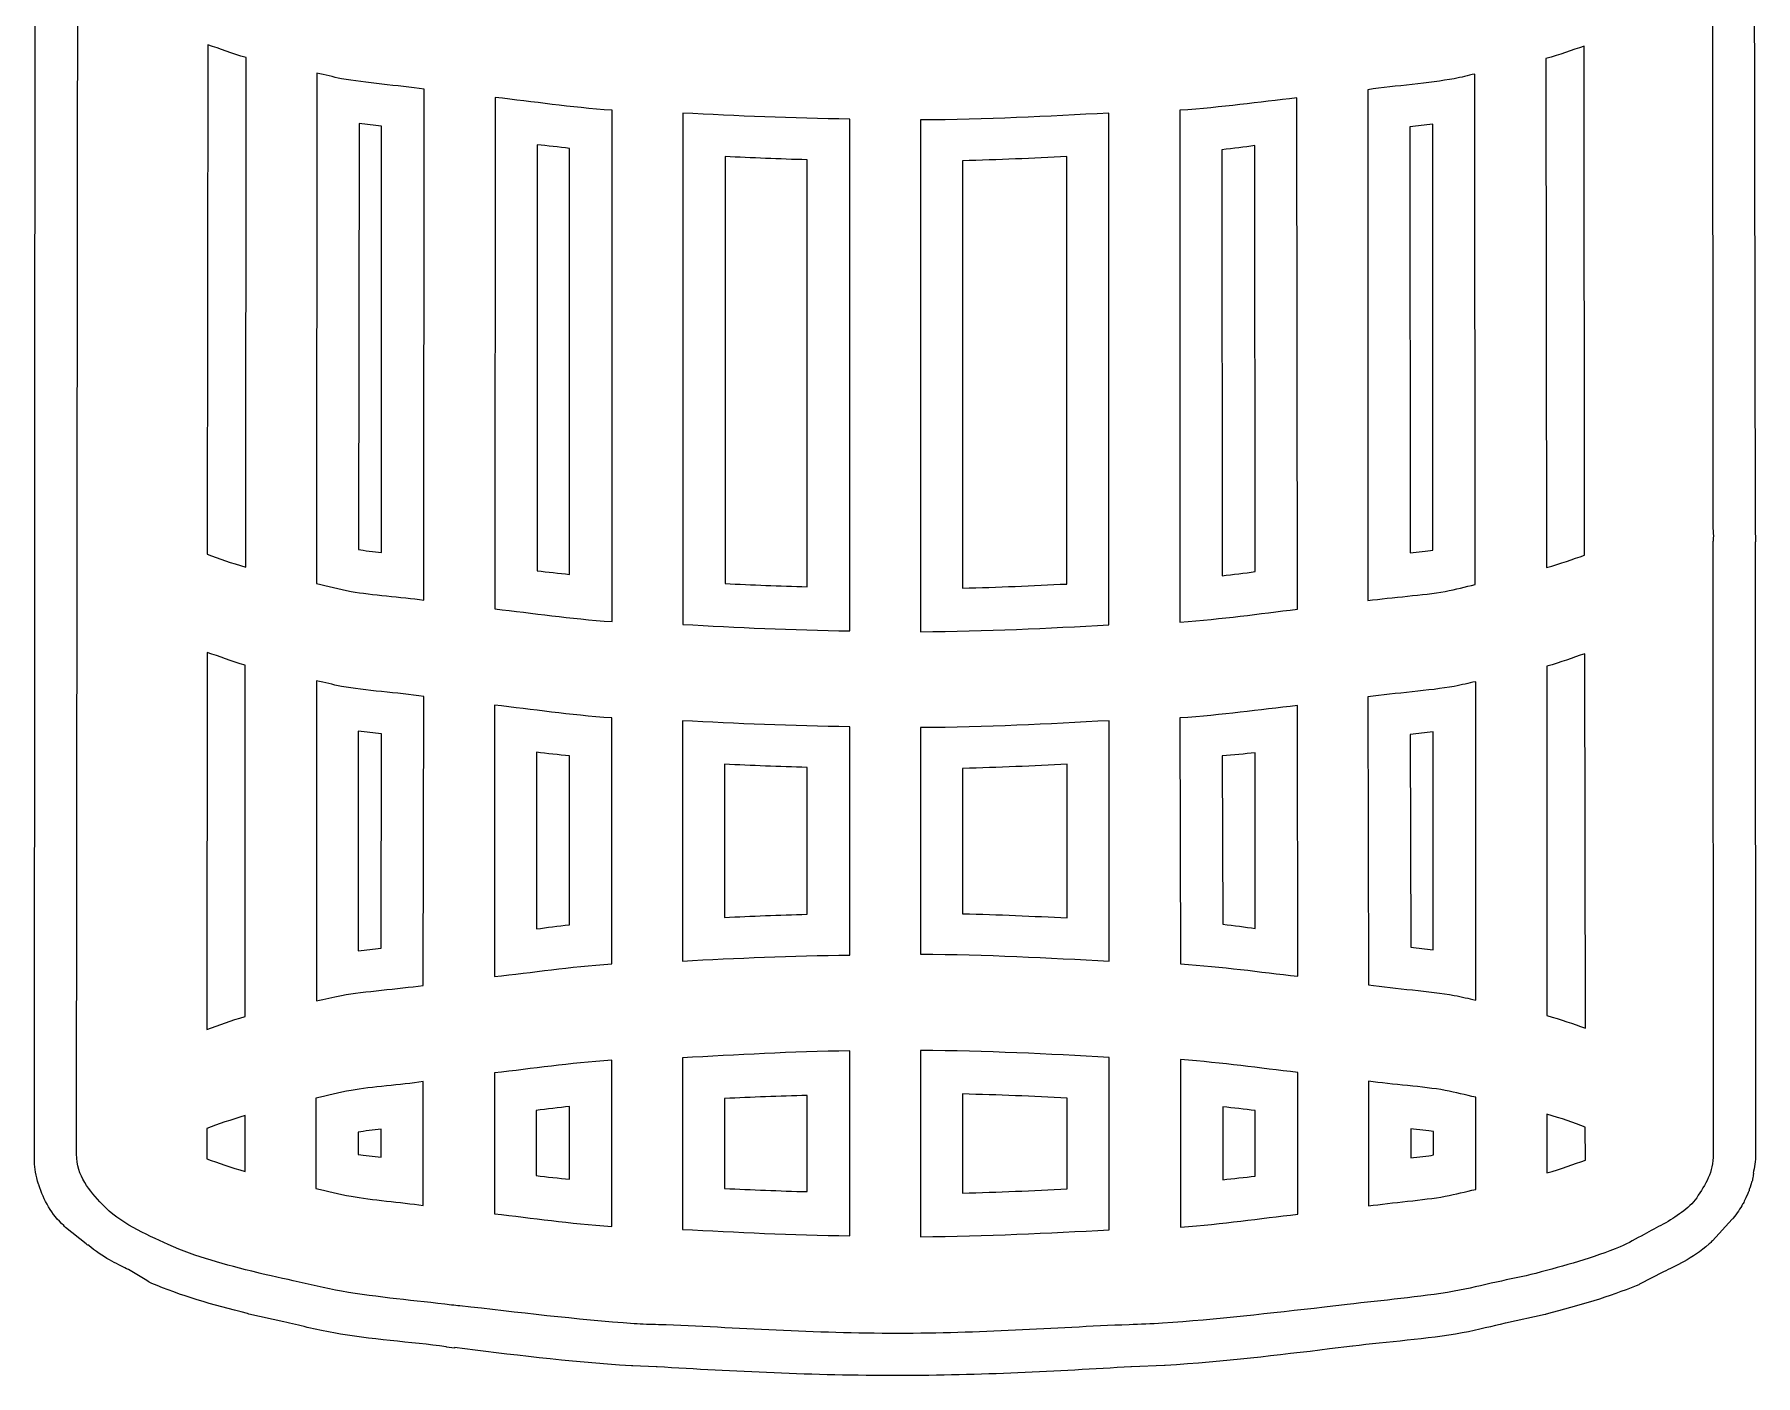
# Model space of a CAD drawing. Header units: millimetres. Extents: x -105 to 761, y -148 to 199.
# Drawn here: x 339.13 to 380.5, y -145.61 to -113.37 of the extents above; entities that cross this region are included whole.
import ezdxf

# ---------------------------------------------------------------- set-up
doc = ezdxf.new("R2010")
doc.units = ezdxf.units.MM
doc.header["$MEASUREMENT"] = 0
doc.layers.add('Capa 1', color=7, linetype='Continuous')

msp = doc.modelspace()

# ---------------------------------------------------------------- linework, layer by layer
at = {"layer": 'Capa 1', "color": 254}
for points, knots in [([(359.8878, -89.3003), (359.4152, -89.3003), (358.9422, -89.3988), (358.5118, -89.5978), (358.5118, -89.5978), (357.6582, -89.9915), (356.9773, -90.7376), (356.6139, -91.6926), (356.6139, -91.6926), (356.4414, -92.1536), (356.3599, -92.6648), (356.3493, -93.1919), (356.3493, -93.1919), (355.09, -93.6371), (353.8234, -94.0784), (352.5675, -94.5589), (352.5675, -94.5589), (350.3239, -95.4182), (348.1472, -96.3997), (346.1858, -97.6676), (346.1858, -97.6676), (345.7063, -97.9783), (345.2121, -98.3107), (344.7394, -98.6818), (344.7394, -98.6818), (343.8152, -99.4096), (342.9685, -100.234), (342.217, -101.1844), (342.217, -101.1844), (341.8431, -101.6578), (341.4903, -102.1602), (341.1693, -102.7059), (341.1693, -102.7059), (340.845, -103.2555), (340.566, -103.832), (340.3191, -104.4367), (340.3191, -104.4367), (339.8218, -105.659), (339.4724, -107.0197), (339.296, -108.4936), (339.296, -108.4936), (339.2079, -109.2242), (339.1514, -109.9848), (339.1514, -110.7867), (339.1514, -110.7867), (339.1514, -110.7867), (339.1305, -140.2877), (339.1305, -140.2877), (339.1305, -140.2877), (339.1305, -140.2877), (339.1305, -140.3978), (339.1305, -140.3978), (339.1305, -140.3978), (339.1305, -140.4239), (339.1302, -140.4493), (339.1302, -140.475), (339.1302, -140.475), (339.1412, -140.6253), (339.1655, -140.8042), (339.229, -141.0151), (339.229, -141.0151), (339.2293, -141.0201), (339.2396, -141.0211), (339.2396, -141.0264), (339.2396, -141.0264), (339.3527, -141.4028), (339.5395, -141.7408), (339.8358, -142.0075), (339.8358, -142.0075), (339.85, -142.0227), (339.864, -142.0371), (339.8781, -142.0516), (339.8781, -142.0516), (339.8781, -142.0516), (340.3759, -142.4485), (340.3759, -142.4485), (340.3759, -142.4485), (340.3759, -142.4485), (340.4076, -142.4816), (340.4076, -142.4816), (340.4076, -142.4816), (340.4076, -142.4816), (340.4179, -142.4704), (340.4179, -142.4704), (340.4179, -142.4704), (340.7851, -142.7811), (341.1199, -142.9276), (341.3457, -143.0436), (341.3457, -143.0436), (341.3566, -143.0489), (341.381, -143.0605), (341.388, -143.0658), (341.388, -143.0658), (341.388, -143.0658), (341.8292, -143.3304), (341.8292, -143.3304), (341.8292, -143.3304), (341.8717, -143.3551), (341.9101, -143.3773), (341.9525, -143.3964), (341.9525, -143.3964), (342.6333, -143.6892), (343.4094, -143.9093), (344.2561, -144.1242), (344.2561, -144.1242), (344.2668, -144.128), (344.2773, -144.1316), (344.2878, -144.1351), (344.2878, -144.1351), (344.2878, -144.1351), (345.1277, -144.3224), (345.1277, -144.3224), (345.1277, -144.3224), (345.4944, -144.4029), (345.8612, -144.5016), (346.3269, -144.587), (346.3269, -144.587), (347.1771, -144.7415), (348.1966, -144.81), (349.0291, -144.9179), (349.0291, -144.9179), (349.0329, -144.9218), (349.0362, -144.925), (349.0398, -144.9289), (349.0398, -144.9289), (349.0398, -144.9289), (349.227, -144.9511), (349.227, -144.9511), (349.227, -144.9511), (349.227, -144.9511), (349.227, -144.9398), (349.227, -144.9398), (349.227, -144.9398), (350.5605, -145.1077), (351.9113, -145.2774), (353.4848, -145.3808), (353.4848, -145.3808), (353.4954, -145.3808), (353.5059, -145.3808), (353.5165, -145.3808), (353.5165, -145.3808), (353.5165, -145.3808), (354.0776, -145.403), (354.0776, -145.403), (354.0776, -145.403), (354.0776, -145.403), (354.1022, -145.403), (354.1022, -145.403), (354.1022, -145.403), (355.9401, -145.5116), (357.8204, -145.6125), (359.8877, -145.6125), (359.8877, -145.6125), (361.8952, -145.6125), (363.7047, -145.5046), (365.4898, -145.403), (365.4898, -145.403), (365.4898, -145.403), (365.5004, -145.403), (365.5004, -145.403), (365.5004, -145.403), (365.5004, -145.403), (366.2942, -145.3698), (366.2942, -145.3698), (366.2942, -145.3698), (366.3013, -145.3698), (366.3082, -145.3698), (366.3153, -145.3698), (366.3153, -145.3698), (367.7726, -145.2739), (369.0105, -145.125), (370.2629, -144.973), (370.2629, -144.973), (370.2629, -144.973), (370.8134, -144.907), (370.8134, -144.907), (370.8134, -144.907), (370.817, -144.907), (370.8203, -144.907), (370.8238, -144.907), (370.8238, -144.907), (371.6246, -144.8022), (372.623, -144.7377), (373.4485, -144.587), (373.4485, -144.587), (373.865, -144.5112), (374.1716, -144.4226), (374.4856, -144.3556), (374.4856, -144.3556), (374.4893, -144.3556), (374.4927, -144.3556), (374.4962, -144.3556), (374.4962, -144.3556), (374.4962, -144.3556), (375.4453, -144.146), (375.4453, -144.146), (375.4453, -144.146), (375.4525, -144.1425), (375.4593, -144.139), (375.4664, -144.1351), (375.4664, -144.1351), (376.2673, -143.933), (377.0009, -143.7118), (377.6359, -143.4518), (377.6359, -143.4518), (377.6643, -143.4415), (377.6888, -143.4306), (377.7135, -143.4186), (377.7135, -143.4186), (377.7135, -143.4186), (378.2886, -143.1209), (378.2886, -143.1209), (378.2886, -143.1209), (378.5743, -142.9741), (378.9765, -142.8154), (379.3892, -142.4485), (379.3892, -142.4485), (379.4177, -142.4238), (379.4422, -142.3984), (379.4668, -142.3712), (379.4668, -142.3712), (379.4668, -142.3712), (379.9431, -141.853), (379.9431, -141.853), (379.9431, -141.853), (379.9503, -141.8459), (379.9572, -141.8385), (379.9643, -141.8311), (379.9643, -141.8311), (380.0634, -141.7168), (380.1336, -141.6004), (380.1936, -141.4893), (380.1936, -141.4893), (380.1971, -141.4854), (380.2041, -141.4822), (380.2076, -141.4783), (380.2076, -141.4783), (380.2221, -141.4501), (380.2394, -141.4), (380.2606, -141.357), (380.2606, -141.357), (380.2785, -141.3242), (380.2712, -141.3372), (380.2818, -141.3129), (380.2818, -141.3129), (380.3174, -141.2349), (380.3523, -141.1654), (380.3488, -141.1697), (380.3488, -141.1697), (380.3523, -141.1513), (380.3558, -141.133), (380.3594, -141.1146), (380.3594, -141.1146), (380.3559, -141.1259), (380.3841, -141.0758), (380.4158, -140.9492), (380.4158, -140.9492), (380.4194, -140.9418), (380.4228, -140.9344), (380.4264, -140.927), (380.4264, -140.927), (380.4372, -140.8783), (380.4405, -140.8306), (380.4476, -140.7837), (380.4476, -140.7837), (380.4511, -140.7728), (380.4582, -140.7618), (380.4582, -140.7506), (380.4582, -140.7506), (380.4582, -140.7506), (380.4476, -140.7506), (380.4476, -140.7506), (380.4476, -140.7506), (380.4761, -140.6126), (380.504, -140.4609), (380.504, -140.2877), (380.504, -140.2877), (380.504, -140.2877), (380.5043, -140.0231), (380.5043, -140.0231), (380.5043, -140.0231), (380.5043, -140.0231), (380.4936, -125.6915), (380.4936, -125.6915), (380.4936, -125.6915), (380.4936, -125.6915), (380.4936, -125.6033), (380.4936, -125.6033), (380.4936, -125.6033), (380.4972, -125.5712), (380.504, -125.5741), (380.504, -125.482), (380.504, -125.482), (380.5043, -125.3948), (380.497, -125.4072), (380.4934, -125.3719), (380.4934, -125.3719), (380.4936, -125.3867), (380.4899, -125.3045), (380.4934, -125.2724), (380.4934, -125.2724), (380.4936, -125.2692), (380.4934, -125.2657), (380.4934, -125.2615), (380.4934, -125.2615), (380.4934, -125.2615), (380.4936, -125.1624), (380.4936, -125.1624), (380.4936, -125.1624), (380.4936, -125.1624), (380.4726, -111.2495), (380.4726, -111.2495), (380.4726, -111.2495), (380.469, -111.2816), (380.504, -111.1525), (380.504, -110.8858), (380.504, -110.8858), (380.5043, -110.7986), (380.497, -110.7997), (380.4934, -110.7644), (380.4934, -110.7644), (380.4936, -110.7792), (380.4899, -110.6974), (380.4934, -110.6653), (380.4934, -110.6653), (380.4936, -110.6297), (380.504, -110.6445), (380.4934, -110.5552), (380.4934, -110.5552), (380.49, -110.5404), (380.4863, -110.526), (380.4828, -110.5111), (380.4828, -110.5111), (380.4726, -110.4409), (380.4582, -110.4138), (380.4476, -110.3676), (380.4476, -110.3676), (380.3841, -107.3728), (379.6785, -104.7863), (378.4543, -102.7059), (378.4543, -102.7059), (378.1369, -102.1693), (377.7982, -101.6659), (377.4172, -101.1844), (377.4172, -101.1844), (376.6626, -100.2301), (375.805, -99.4068), (374.8807, -98.6818), (374.8807, -98.6818), (374.4154, -98.3156), (373.9353, -97.9822), (373.4485, -97.6676), (373.4485, -97.6676), (372.468, -97.0343), (371.427, -96.4674), (370.3511, -95.9591), (370.3511, -95.9591), (369.2823, -95.4532), (368.178, -94.9889), (367.0526, -94.5589), (367.0526, -94.5589), (365.8533, -94.0985), (364.6361, -93.6748), (363.426, -93.2469), (363.426, -93.2469), (363.4157, -91.0064), (361.7892, -89.3004), (359.8877, -89.3004), (359.8877, -89.3004), (359.8877, -89.3004), (359.8878, -89.3003), (359.8878, -89.3003)], [0, 0, 0, 0, 0.0106383, 0.0106383, 0.0106383, 0.0106383, 0.0212766, 0.0212766, 0.0212766, 0.0212766, 0.0319149, 0.0319149, 0.0319149, 0.0319149, 0.0425532, 0.0425532, 0.0425532, 0.0425532, 0.0531915, 0.0531915, 0.0531915, 0.0531915, 0.0638298, 0.0638298, 0.0638298, 0.0638298, 0.0744681, 0.0744681, 0.0744681, 0.0744681, 0.0851064, 0.0851064, 0.0851064, 0.0851064, 0.0957447, 0.0957447, 0.0957447, 0.0957447, 0.106383, 0.106383, 0.106383, 0.106383, 0.1170213, 0.1170213, 0.1170213, 0.1170213, 0.1276596, 0.1276596, 0.1276596, 0.1276596, 0.1382979, 0.1382979, 0.1382979, 0.1382979, 0.1489362, 0.1489362, 0.1489362, 0.1489362, 0.1595745, 0.1595745, 0.1595745, 0.1595745, 0.1702128, 0.1702128, 0.1702128, 0.1702128, 0.1808511, 0.1808511, 0.1808511, 0.1808511, 0.1914894, 0.1914894, 0.1914894, 0.1914894, 0.2021277, 0.2021277, 0.2021277, 0.2021277, 0.212766, 0.212766, 0.212766, 0.212766, 0.2234043, 0.2234043, 0.2234043, 0.2234043, 0.2340426, 0.2340426, 0.2340426, 0.2340426, 0.2446809, 0.2446809, 0.2446809, 0.2446809, 0.2553191, 0.2553191, 0.2553191, 0.2553191, 0.2659574, 0.2659574, 0.2659574, 0.2659574, 0.2765957, 0.2765957, 0.2765957, 0.2765957, 0.287234, 0.287234, 0.287234, 0.287234, 0.2978723, 0.2978723, 0.2978723, 0.2978723, 0.3085106, 0.3085106, 0.3085106, 0.3085106, 0.3191489, 0.3191489, 0.3191489, 0.3191489, 0.3297872, 0.3297872, 0.3297872, 0.3297872, 0.3404255, 0.3404255, 0.3404255, 0.3404255, 0.3510638, 0.3510638, 0.3510638, 0.3510638, 0.3617021, 0.3617021, 0.3617021, 0.3617021, 0.3723404, 0.3723404, 0.3723404, 0.3723404, 0.3829787, 0.3829787, 0.3829787, 0.3829787, 0.393617, 0.393617, 0.393617, 0.393617, 0.4042553, 0.4042553, 0.4042553, 0.4042553, 0.4148936, 0.4148936, 0.4148936, 0.4148936, 0.4255319, 0.4255319, 0.4255319, 0.4255319, 0.4361702, 0.4361702, 0.4361702, 0.4361702, 0.4468085, 0.4468085, 0.4468085, 0.4468085, 0.4574468, 0.4574468, 0.4574468, 0.4574468, 0.4680851, 0.4680851, 0.4680851, 0.4680851, 0.4787234, 0.4787234, 0.4787234, 0.4787234, 0.4893617, 0.4893617, 0.4893617, 0.4893617, 0.5, 0.5, 0.5, 0.5, 0.5106383, 0.5106383, 0.5106383, 0.5106383, 0.5212766, 0.5212766, 0.5212766, 0.5212766, 0.5319149, 0.5319149, 0.5319149, 0.5319149, 0.5425532, 0.5425532, 0.5425532, 0.5425532, 0.5531915, 0.5531915, 0.5531915, 0.5531915, 0.5638298, 0.5638298, 0.5638298, 0.5638298, 0.5744681, 0.5744681, 0.5744681, 0.5744681, 0.5851064, 0.5851064, 0.5851064, 0.5851064, 0.5957447, 0.5957447, 0.5957447, 0.5957447, 0.606383, 0.606383, 0.606383, 0.606383, 0.6170213, 0.6170213, 0.6170213, 0.6170213, 0.6276596, 0.6276596, 0.6276596, 0.6276596, 0.6382979, 0.6382979, 0.6382979, 0.6382979, 0.6489362, 0.6489362, 0.6489362, 0.6489362, 0.6595745, 0.6595745, 0.6595745, 0.6595745, 0.6702128, 0.6702128, 0.6702128, 0.6702128, 0.6808511, 0.6808511, 0.6808511, 0.6808511, 0.6914894, 0.6914894, 0.6914894, 0.6914894, 0.7021277, 0.7021277, 0.7021277, 0.7021277, 0.712766, 0.712766, 0.712766, 0.712766, 0.7234043, 0.7234043, 0.7234043, 0.7234043, 0.7340426, 0.7340426, 0.7340426, 0.7340426, 0.7446809, 0.7446809, 0.7446809, 0.7446809, 0.7553191, 0.7553191, 0.7553191, 0.7553191, 0.7659574, 0.7659574, 0.7659574, 0.7659574, 0.7765957, 0.7765957, 0.7765957, 0.7765957, 0.787234, 0.787234, 0.787234, 0.787234, 0.7978723, 0.7978723, 0.7978723, 0.7978723, 0.8085106, 0.8085106, 0.8085106, 0.8085106, 0.8191489, 0.8191489, 0.8191489, 0.8191489, 0.8297872, 0.8297872, 0.8297872, 0.8297872, 0.8404255, 0.8404255, 0.8404255, 0.8404255, 0.8510638, 0.8510638, 0.8510638, 0.8510638, 0.8617021, 0.8617021, 0.8617021, 0.8617021, 0.8723404, 0.8723404, 0.8723404, 0.8723404, 0.8829787, 0.8829787, 0.8829787, 0.8829787, 0.893617, 0.893617, 0.893617, 0.893617, 0.9042553, 0.9042553, 0.9042553, 0.9042553, 0.9148936, 0.9148936, 0.9148936, 0.9148936, 0.9255319, 0.9255319, 0.9255319, 0.9255319, 0.9361702, 0.9361702, 0.9361702, 0.9361702, 0.9468085, 0.9468085, 0.9468085, 0.9468085, 0.9574468, 0.9574468, 0.9574468, 0.9574468, 0.9680851, 0.9680851, 0.9680851, 0.9680851, 0.9787234, 0.9787234, 0.9787234, 0.9787234, 1, 1, 1, 1]), ([(346.9338, -115.516), (347.1208, -115.54), (347.29, -115.5615), (347.4734, -115.5823), (347.4734, -115.5823), (347.4734, -115.5823), (347.4736, -125.8238), (347.4736, -125.8238), (347.4736, -125.8238), (347.2974, -125.8044), (347.0466, -125.7797), (346.9231, -125.7575), (346.9231, -125.7575), (346.9231, -125.7575), (346.9338, -115.516), (346.9338, -115.516)], [0, 0, 0, 0, 0.2, 0.2, 0.2, 0.2, 0.4, 0.4, 0.4, 0.4, 0.6, 0.6, 0.6, 0.6, 1, 1, 1, 1]), ([(372.743, -115.5269), (372.743, -115.5269), (372.743, -125.7688), (372.743, -125.7688), (372.743, -125.7688), (372.6089, -125.7899), (372.3795, -125.8154), (372.2032, -125.8348), (372.2032, -125.8348), (372.2032, -125.8348), (372.1926, -115.5933), (372.1926, -115.5933), (372.1926, -115.5933), (372.3799, -115.5721), (372.5524, -115.5513), (372.7429, -115.5269), (372.7429, -115.5269), (372.7429, -115.5269), (372.743, -115.5269), (372.743, -115.5269)], [0, 0, 0, 0, 0.1666667, 0.1666667, 0.1666667, 0.1666667, 0.3333333, 0.3333333, 0.3333333, 0.3333333, 0.5, 0.5, 0.5, 0.5, 0.6666667, 0.6666667, 0.6666667, 0.6666667, 1, 1, 1, 1]), ([(351.2129, -116.0233), (351.4634, -116.054), (351.7315, -116.0826), (351.996, -116.1115), (351.996, -116.1115), (351.996, -116.1115), (351.9964, -126.353), (351.9964, -126.353), (351.9964, -126.353), (351.7424, -126.3241), (351.4633, -126.2962), (351.2129, -126.2648), (351.2129, -126.2648), (351.2129, -126.2648), (351.2129, -116.0233), (351.2129, -116.0233)], [0, 0, 0, 0, 0.2, 0.2, 0.2, 0.2, 0.4, 0.4, 0.4, 0.4, 0.6, 0.6, 0.6, 0.6, 1, 1, 1, 1]), ([(368.4639, -116.0452), (368.4639, -116.0452), (368.4778, -126.2867), (368.4778, -126.2867), (368.4778, -126.2867), (368.2206, -126.3223), (367.9416, -126.3555), (367.6841, -126.3861), (367.6841, -126.3861), (367.6841, -126.3861), (367.6702, -116.1443), (367.6702, -116.1443), (367.6702, -116.1443), (367.9631, -116.1143), (368.2097, -116.0808), (368.4637, -116.0452), (368.4637, -116.0452), (368.4637, -116.0452), (368.4639, -116.0452), (368.4639, -116.0452)], [0, 0, 0, 0, 0.1666667, 0.1666667, 0.1666667, 0.1666667, 0.3333333, 0.3333333, 0.3333333, 0.3333333, 0.5, 0.5, 0.5, 0.5, 0.6666667, 0.6666667, 0.6666667, 0.6666667, 1, 1, 1, 1]), ([(355.7322, -116.3098), (356.3743, -116.3397), (357.0337, -116.3694), (357.704, -116.387), (357.704, -116.387), (357.704, -116.387), (357.7042, -126.6507), (357.7042, -126.6507), (357.7042, -126.6507), (357.0411, -126.631), (356.3811, -126.6063), (355.7319, -126.5735), (355.7319, -126.5735), (355.7319, -126.5735), (355.7322, -116.3098), (355.7322, -116.3098)], [0, 0, 0, 0, 0.2, 0.2, 0.2, 0.2, 0.4, 0.4, 0.4, 0.4, 0.6, 0.6, 0.6, 0.6, 1, 1, 1, 1]), ([(363.9447, -116.3098), (363.9447, -116.3098), (363.9447, -126.5844), (363.9447, -126.5844), (363.9447, -126.5844), (363.1263, -126.6257), (362.2901, -126.6634), (361.4434, -126.6835), (361.4434, -126.6835), (361.4434, -126.6835), (361.4436, -116.4089), (361.4436, -116.4089), (361.4436, -116.4089), (362.3008, -116.3888), (363.1368, -116.3503), (363.9447, -116.3098)], [0, 0, 0, 0, 0.2, 0.2, 0.2, 0.2, 0.4, 0.4, 0.4, 0.4, 0.6, 0.6, 0.6, 0.6, 1, 1, 1, 1]), ([(346.9128, -130.1231), (347.1069, -130.1489), (347.2829, -130.1676), (347.4734, -130.1894), (347.4734, -130.1894), (347.4734, -130.1894), (347.4629, -135.3379), (347.4629, -135.3379), (347.4629, -135.3379), (347.2759, -135.3576), (347.1065, -135.3795), (346.9125, -135.4039), (346.9125, -135.4039), (346.9125, -135.4039), (346.9128, -130.1231), (346.9128, -130.1231)], [0, 0, 0, 0, 0.2, 0.2, 0.2, 0.2, 0.4, 0.4, 0.4, 0.4, 0.6, 0.6, 0.6, 0.6, 1, 1, 1, 1]), ([(372.7537, -130.1344), (372.7537, -130.1344), (372.7537, -135.382), (372.7537, -135.382), (372.7537, -135.382), (372.5668, -135.359), (372.3971, -135.3347), (372.2137, -135.3157), (372.2137, -135.3157), (372.2137, -135.3157), (372.2033, -130.2004), (372.2033, -130.2004), (372.2033, -130.2004), (372.3902, -130.181), (372.563, -130.157), (372.7535, -130.1344), (372.7535, -130.1344), (372.7535, -130.1344), (372.7537, -130.1344), (372.7537, -130.1344)], [0, 0, 0, 0, 0.1666667, 0.1666667, 0.1666667, 0.1666667, 0.3333333, 0.3333333, 0.3333333, 0.3333333, 0.5, 0.5, 0.5, 0.5, 0.6666667, 0.6666667, 0.6666667, 0.6666667, 1, 1, 1, 1]), ([(351.2026, -130.6304), (351.4566, -130.6618), (351.7244, -130.6897), (351.996, -130.7186), (351.996, -130.7186), (351.996, -130.7186), (351.9964, -134.7756), (351.9964, -134.7756), (351.9964, -134.7756), (351.7106, -134.8059), (351.4563, -134.8394), (351.2023, -134.8747), (351.2023, -134.8747), (351.2023, -134.8747), (351.2026, -130.6304), (351.2026, -130.6304)], [0, 0, 0, 0, 0.2, 0.2, 0.2, 0.2, 0.4, 0.4, 0.4, 0.4, 0.6, 0.6, 0.6, 0.6, 1, 1, 1, 1]), ([(368.4778, -130.6414), (368.4778, -130.6414), (368.4778, -134.8638), (368.4778, -134.8638), (368.4778, -134.8638), (368.2274, -134.8288), (367.9769, -134.7939), (367.6947, -134.7646), (367.6947, -134.7646), (367.6947, -134.7646), (367.6841, -130.7186), (367.6841, -130.7186), (367.6841, -130.7186), (367.9488, -130.6907), (368.2203, -130.6714), (368.4778, -130.6414), (368.4778, -130.6414), (368.4778, -130.6414), (368.4778, -130.6414), (368.4778, -130.6414)], [0, 0, 0, 0, 0.1666667, 0.1666667, 0.1666667, 0.1666667, 0.3333333, 0.3333333, 0.3333333, 0.3333333, 0.5, 0.5, 0.5, 0.5, 0.6666667, 0.6666667, 0.6666667, 0.6666667, 1, 1, 1, 1]), ([(355.7214, -130.9169), (356.3672, -130.9469), (357.0302, -130.9765), (357.704, -130.9941), (357.704, -130.9941), (357.704, -130.9941), (357.7042, -134.5219), (357.7042, -134.5219), (357.7042, -134.5219), (357.0303, -134.5413), (356.367, -134.5667), (355.7214, -134.5992), (355.7214, -134.5992), (355.7214, -134.5992), (355.7214, -130.9169), (355.7214, -130.9169)], [0, 0, 0, 0, 0.2, 0.2, 0.2, 0.2, 0.4, 0.4, 0.4, 0.4, 0.6, 0.6, 0.6, 0.6, 1, 1, 1, 1]), ([(363.9554, -130.9169), (363.9554, -130.9169), (363.9554, -134.6101), (363.9554, -134.6101), (363.9554, -134.6101), (363.1438, -134.5692), (362.3042, -134.5311), (361.4434, -134.511), (361.4434, -134.511), (361.4434, -134.511), (361.4436, -131.0164), (361.4436, -131.0164), (361.4436, -131.0164), (362.3044, -130.9959), (363.1438, -130.9578), (363.9554, -130.9169)], [0, 0, 0, 0, 0.2, 0.2, 0.2, 0.2, 0.4, 0.4, 0.4, 0.4, 0.6, 0.6, 0.6, 0.6, 1, 1, 1, 1]), ([(357.7042, -138.8766), (357.7042, -138.8766), (357.7042, -141.1915), (357.7042, -141.1915), (357.7042, -141.1915), (357.0375, -141.1721), (356.3705, -141.1471), (355.7214, -141.1146), (355.7214, -141.1146), (355.7214, -141.1146), (355.7214, -138.9539), (355.7214, -138.9539), (355.7214, -138.9539), (356.3707, -138.921), (357.0372, -138.896), (357.7042, -138.8766)], [0, 0, 0, 0, 0.2, 0.2, 0.2, 0.2, 0.4, 0.4, 0.4, 0.4, 0.6, 0.6, 0.6, 0.6, 1, 1, 1, 1]), ([(361.4436, -138.8434), (362.2937, -138.8639), (363.1332, -138.901), (363.9552, -138.9426), (363.9552, -138.9426), (363.9552, -138.9426), (363.9554, -141.1256), (363.9554, -141.1256), (363.9554, -141.1256), (363.1335, -141.1672), (362.2936, -141.2042), (361.4434, -141.2247), (361.4434, -141.2247), (361.4434, -141.2247), (361.4436, -138.8434), (361.4436, -138.8434)], [0, 0, 0, 0, 0.2, 0.2, 0.2, 0.2, 0.4, 0.4, 0.4, 0.4, 0.6, 0.6, 0.6, 0.6, 1, 1, 1, 1]), ([(351.9964, -139.1412), (351.9964, -139.1412), (351.9964, -140.8941), (351.9964, -140.8941), (351.9964, -140.8941), (351.7352, -140.8649), (351.4492, -140.8377), (351.1917, -140.8059), (351.1917, -140.8059), (351.1917, -140.8059), (351.1919, -139.2403), (351.1919, -139.2403), (351.1919, -139.2403), (351.4495, -139.2047), (351.735, -139.1726), (351.9964, -139.1412)], [0, 0, 0, 0, 0.2, 0.2, 0.2, 0.2, 0.4, 0.4, 0.4, 0.4, 0.6, 0.6, 0.6, 0.6, 1, 1, 1, 1]), ([(367.6948, -139.1521), (367.9488, -139.181), (368.2238, -139.2086), (368.4778, -139.2403), (368.4778, -139.2403), (368.4778, -139.2403), (368.4778, -140.8169), (368.4778, -140.8169), (368.4778, -140.8169), (368.2238, -140.8483), (367.9486, -140.8762), (367.6947, -140.9051), (367.6947, -140.9051), (367.6947, -140.9051), (367.6948, -139.1521), (367.6948, -139.1521)], [0, 0, 0, 0, 0.2, 0.2, 0.2, 0.2, 0.4, 0.4, 0.4, 0.4, 0.6, 0.6, 0.6, 0.6, 1, 1, 1, 1]), ([(347.4629, -139.6922), (347.4629, -139.6922), (347.4629, -140.365), (347.4629, -140.365), (347.4629, -140.365), (347.2902, -140.3438), (347.0501, -140.3212), (346.9231, -140.2986), (346.9231, -140.2986), (346.9196, -140.2979), (346.916, -140.2994), (346.9125, -140.2986), (346.9125, -140.2986), (346.9125, -140.2986), (346.9128, -139.7585), (346.9128, -139.7585), (346.9128, -139.7585), (346.9164, -139.7582), (346.9231, -139.7589), (346.9231, -139.7585), (346.9231, -139.7585), (347.0466, -139.7367), (347.29, -139.7113), (347.4629, -139.6922)], [0, 0, 0, 0, 0.1428571, 0.1428571, 0.1428571, 0.1428571, 0.2857143, 0.2857143, 0.2857143, 0.2857143, 0.4285714, 0.4285714, 0.4285714, 0.4285714, 0.5714286, 0.5714286, 0.5714286, 0.5714286, 0.7142857, 0.7142857, 0.7142857, 0.7142857, 1, 1, 1, 1]), ([(372.214, -139.6813), (372.3938, -139.701), (372.63, -139.7254), (372.7641, -139.7476), (372.7641, -139.7476), (372.7641, -139.7476), (372.7641, -140.3096), (372.7641, -140.3096), (372.7641, -140.3096), (372.6267, -140.3329), (372.3971, -140.354), (372.2137, -140.3759), (372.2137, -140.3759), (372.2137, -140.3759), (372.214, -139.6813), (372.214, -139.6813)], [0, 0, 0, 0, 0.2, 0.2, 0.2, 0.2, 0.4, 0.4, 0.4, 0.4, 0.6, 0.6, 0.6, 0.6, 1, 1, 1, 1])]:
    msp.add_open_spline(points, degree=3, knots=knots, dxfattribs=at)
at = {"layer": 'Capa 1', "color": 136}
for points, knots in [([(342.3476, -142.4608), (343.0357, -142.7734), (343.6846, -142.9353), (344.5066, -143.1441), (344.5066, -143.1441), (344.5066, -143.1441), (345.0675, -143.2701), (345.3462, -143.3318), (345.3462, -143.3318), (345.7345, -143.4176), (346.1223, -143.5181), (346.5138, -143.5851), (346.5138, -143.5851), (347.3926, -143.7347), (348.2778, -143.8112), (349.1597, -143.916), (349.1597, -143.916), (349.227, -143.9234), (349.2938, -143.9312), (349.3573, -143.9379), (349.3573, -143.9379), (350.7546, -144.0878), (352.1477, -144.2702), (353.5483, -144.3679), (353.5483, -144.3679), (353.7426, -144.3817), (353.9363, -144.3828), (354.1339, -144.3898), (354.1339, -144.3898), (356.0497, -144.4607), (357.8451, -144.5993), (359.8877, -144.5993), (359.8877, -144.5993), (361.8599, -144.5993), (363.5918, -144.4632), (365.4439, -144.3898), (365.4439, -144.3898), (365.7124, -144.3792), (365.9802, -144.3753), (366.2483, -144.3566), (366.2483, -144.3566), (367.5503, -144.2656), (368.8447, -144.1129), (370.1394, -143.9707), (370.1394, -143.9707), (370.3229, -143.951), (370.5063, -143.9273), (370.6897, -143.9051), (370.6897, -143.9051), (371.5472, -143.8007), (372.4078, -143.7305), (373.258, -143.5851), (373.258, -143.5851), (373.6003, -143.5269), (373.9353, -143.4387), (374.274, -143.3646), (374.274, -143.3646), (374.5917, -143.2955), (374.909, -143.2391), (375.2229, -143.1555), (375.2229, -143.1555), (375.9073, -142.972), (376.5952, -142.7868), (377.2514, -142.5158), (377.2514, -142.5158), (377.4492, -142.4337), (377.6359, -142.3222), (377.8229, -142.2181), (377.8229, -142.2181), (378.1298, -142.0495), (378.4508, -141.9006), (378.726, -141.6889), (378.726, -141.6889), (378.8601, -141.5866), (378.9977, -141.4773), (379.0894, -141.3362), (379.0894, -141.3362), (379.2942, -141.0243), (379.4916, -140.7209), (379.488, -140.2891), (379.488, -140.2891), (379.488, -140.2891), (379.4883, -140.0245), (379.4883, -140.0245), (379.4883, -140.0245), (379.4883, -140.0245), (379.4776, -125.6048), (379.4776, -125.6048), (379.4776, -125.6048), (379.4812, -125.562), (379.488, -125.5278), (379.488, -125.4834), (379.488, -125.4834), (379.4919, -125.4058), (379.488, -125.3285), (379.4774, -125.252), (379.4774, -125.252), (379.4774, -125.252), (379.4669, -111.1296), (379.4669, -111.1296), (379.4669, -111.1296), (379.474, -111.0463), (379.488, -110.9779), (379.488, -110.8872), (379.488, -110.8872), (379.4883, -110.7563), (379.4739, -110.6255), (379.4457, -110.5013), (379.4457, -110.5013), (379.4002, -107.6021), (378.7225, -105.1549), (377.5795, -103.2143), (377.5795, -103.2143), (376.4014, -101.2073), (374.7679, -99.7285), (372.8946, -98.5178), (372.8946, -98.5178), (369.801, -96.5168), (366.026, -95.2415), (362.3006, -93.9207), (362.3006, -93.9207), (362.3433, -93.703), (362.4242, -93.5118), (362.4242, -93.2702), (362.4242, -93.2702), (362.4243, -91.4869), (361.1789, -90.3157), (359.8877, -90.3157), (359.8877, -90.3157), (358.5968, -90.3157), (357.3512, -91.4869), (357.3512, -93.2702), (357.3512, -93.2702), (357.3514, -93.4931), (357.4253, -93.6741), (357.4606, -93.8766), (357.4606, -93.8766), (353.6966, -95.2147), (349.8653, -96.4928), (346.7361, -98.5178), (346.7361, -98.5178), (344.8629, -99.7285), (343.2295, -101.2073), (342.0512, -103.2143), (342.0512, -103.2143), (340.8696, -105.2212), (340.1745, -107.756), (340.1745, -110.7881), (340.1745, -110.7881), (340.1745, -110.7881), (340.1429, -140.2891), (340.1429, -140.2891), (340.1429, -140.2891), (340.1429, -140.8222), (340.4567, -141.1651), (340.7636, -141.4967), (340.7636, -141.4967), (341.1871, -141.9486), (341.7867, -142.2047), (342.3476, -142.4608), (342.3476, -142.4608), (342.3476, -142.4608), (342.3476, -142.4608), (342.3476, -142.4608)], [0, 0, 0, 0, 0.0238095, 0.0238095, 0.0238095, 0.0238095, 0.047619, 0.047619, 0.047619, 0.047619, 0.0714286, 0.0714286, 0.0714286, 0.0714286, 0.0952381, 0.0952381, 0.0952381, 0.0952381, 0.1190476, 0.1190476, 0.1190476, 0.1190476, 0.1428571, 0.1428571, 0.1428571, 0.1428571, 0.1666667, 0.1666667, 0.1666667, 0.1666667, 0.1904762, 0.1904762, 0.1904762, 0.1904762, 0.2142857, 0.2142857, 0.2142857, 0.2142857, 0.2380952, 0.2380952, 0.2380952, 0.2380952, 0.2619048, 0.2619048, 0.2619048, 0.2619048, 0.2857143, 0.2857143, 0.2857143, 0.2857143, 0.3095238, 0.3095238, 0.3095238, 0.3095238, 0.3333333, 0.3333333, 0.3333333, 0.3333333, 0.3571429, 0.3571429, 0.3571429, 0.3571429, 0.3809524, 0.3809524, 0.3809524, 0.3809524, 0.4047619, 0.4047619, 0.4047619, 0.4047619, 0.4285714, 0.4285714, 0.4285714, 0.4285714, 0.452381, 0.452381, 0.452381, 0.452381, 0.4761905, 0.4761905, 0.4761905, 0.4761905, 0.5, 0.5, 0.5, 0.5, 0.5238095, 0.5238095, 0.5238095, 0.5238095, 0.547619, 0.547619, 0.547619, 0.547619, 0.5714286, 0.5714286, 0.5714286, 0.5714286, 0.5952381, 0.5952381, 0.5952381, 0.5952381, 0.6190476, 0.6190476, 0.6190476, 0.6190476, 0.6428571, 0.6428571, 0.6428571, 0.6428571, 0.6666667, 0.6666667, 0.6666667, 0.6666667, 0.6904762, 0.6904762, 0.6904762, 0.6904762, 0.7142857, 0.7142857, 0.7142857, 0.7142857, 0.7380952, 0.7380952, 0.7380952, 0.7380952, 0.7619048, 0.7619048, 0.7619048, 0.7619048, 0.7857143, 0.7857143, 0.7857143, 0.7857143, 0.8095238, 0.8095238, 0.8095238, 0.8095238, 0.8333333, 0.8333333, 0.8333333, 0.8333333, 0.8571429, 0.8571429, 0.8571429, 0.8571429, 0.8809524, 0.8809524, 0.8809524, 0.8809524, 0.9047619, 0.9047619, 0.9047619, 0.9047619, 0.9285714, 0.9285714, 0.9285714, 0.9285714, 0.952381, 0.952381, 0.952381, 0.952381, 1, 1, 1, 1]), ([(343.2969, -113.6212), (343.6001, -113.7228), (343.8716, -113.8368), (344.2208, -113.9299), (344.2208, -113.9299), (344.2208, -113.9299), (344.2105, -126.178), (344.2105, -126.178), (344.2105, -126.178), (343.8612, -126.0771), (343.5611, -125.9737), (343.286, -125.8693), (343.286, -125.8693), (343.286, -125.8693), (343.2969, -113.6212), (343.2969, -113.6212)], [0, 0, 0, 0, 0.2, 0.2, 0.2, 0.2, 0.4, 0.4, 0.4, 0.4, 0.6, 0.6, 0.6, 0.6, 1, 1, 1, 1]), ([(376.3804, -113.6544), (376.3804, -113.6544), (376.3907, -125.8912), (376.3907, -125.8912), (376.3907, -125.8912), (376.1085, -125.9942), (375.8262, -126.0895), (375.4769, -126.189), (375.4769, -126.189), (375.4769, -126.189), (375.4628, -113.9518), (375.4628, -113.9518), (375.4628, -113.9518), (375.8089, -113.8615), (376.0767, -113.7528), (376.3804, -113.6544)], [0, 0, 0, 0, 0.2, 0.2, 0.2, 0.2, 0.4, 0.4, 0.4, 0.4, 0.6, 0.6, 0.6, 0.6, 1, 1, 1, 1]), ([(345.9178, -114.3046), (346.1258, -114.3465), (346.2951, -114.397), (346.5138, -114.4368), (346.5138, -114.4368), (347.0819, -114.5402), (347.865, -114.6009), (348.5, -114.6905), (348.5, -114.6905), (348.5, -114.6905), (348.4896, -126.9718), (348.4896, -126.9718), (348.4896, -126.9718), (347.9391, -126.892), (347.2406, -126.8522), (346.7467, -126.7622), (346.7467, -126.7622), (346.4366, -126.7061), (346.1929, -126.6349), (345.9071, -126.5749), (345.9071, -126.5749), (345.9071, -126.5749), (345.9178, -114.3046), (345.9178, -114.3046)], [0, 0, 0, 0, 0.1428571, 0.1428571, 0.1428571, 0.1428571, 0.2857143, 0.2857143, 0.2857143, 0.2857143, 0.4285714, 0.4285714, 0.4285714, 0.4285714, 0.5714286, 0.5714286, 0.5714286, 0.5714286, 0.7142857, 0.7142857, 0.7142857, 0.7142857, 1, 1, 1, 1]), ([(373.7554, -114.3268), (373.7554, -114.3268), (373.7662, -126.5968), (373.7662, -126.5968), (373.7662, -126.5968), (373.5122, -126.6497), (373.3109, -126.7125), (373.0392, -126.7622), (373.0392, -126.7622), (372.5172, -126.8574), (371.7728, -126.8994), (371.1872, -126.9827), (371.1872, -126.9827), (371.1872, -126.9827), (371.1873, -114.7014), (371.1873, -114.7014), (371.1873, -114.7014), (371.854, -114.6086), (372.6653, -114.5455), (373.258, -114.4368), (373.258, -114.4368), (373.4415, -114.4041), (373.579, -114.3614), (373.7554, -114.3268), (373.7554, -114.3268), (373.7554, -114.3268), (373.7554, -114.3268), (373.7554, -114.3268)], [0, 0, 0, 0, 0.125, 0.125, 0.125, 0.125, 0.25, 0.25, 0.25, 0.25, 0.375, 0.375, 0.375, 0.375, 0.5, 0.5, 0.5, 0.5, 0.625, 0.625, 0.625, 0.625, 0.75, 0.75, 0.75, 0.75, 1, 1, 1, 1]), ([(350.2077, -114.8891), (351.1459, -114.9942), (351.9819, -115.1237), (353.0191, -115.1978), (353.0191, -115.1978), (353.0191, -115.1978), (353.0191, -127.4896), (353.0191, -127.4896), (353.0191, -127.4896), (351.9714, -127.4138), (351.1388, -127.2885), (350.1969, -127.181), (350.1969, -127.181), (350.1969, -127.181), (350.2077, -114.8891), (350.2077, -114.8891)], [0, 0, 0, 0, 0.2, 0.2, 0.2, 0.2, 0.4, 0.4, 0.4, 0.4, 0.6, 0.6, 0.6, 0.6, 1, 1, 1, 1]), ([(369.4799, -114.9001), (369.4799, -114.9001), (369.4906, -127.1923), (369.4906, -127.1923), (369.4906, -127.1923), (368.5484, -127.2981), (367.7123, -127.4261), (366.6681, -127.5009), (366.6681, -127.5009), (366.6681, -127.5009), (366.6681, -115.1978), (366.6681, -115.1978), (366.6681, -115.1978), (367.7019, -115.1248), (368.5378, -115.0038), (369.4797, -114.9001), (369.4797, -114.9001), (369.4797, -114.9001), (369.4799, -114.9001), (369.4799, -114.9001)], [0, 0, 0, 0, 0.1666667, 0.1666667, 0.1666667, 0.1666667, 0.3333333, 0.3333333, 0.3333333, 0.3333333, 0.5, 0.5, 0.5, 0.5, 0.6666667, 0.6666667, 0.6666667, 0.6666667, 1, 1, 1, 1]), ([(354.7162, -115.2638), (356.0179, -115.3325), (357.33, -115.3911), (358.7306, -115.407), (358.7306, -115.407), (358.7306, -115.407), (358.7306, -127.7101), (358.7306, -127.7101), (358.7306, -127.7101), (357.3304, -127.6939), (356.0142, -127.6258), (354.7159, -127.556), (354.7159, -127.556), (354.7159, -127.556), (354.7162, -115.2638), (354.7162, -115.2638)], [0, 0, 0, 0, 0.2, 0.2, 0.2, 0.2, 0.4, 0.4, 0.4, 0.4, 0.6, 0.6, 0.6, 0.6, 1, 1, 1, 1]), ([(364.9571, -115.2638), (364.9571, -115.2638), (364.9571, -127.5669), (364.9571, -127.5669), (364.9571, -127.5669), (363.4863, -127.6445), (362.0255, -127.7235), (360.4274, -127.7324), (360.4274, -127.7324), (360.4274, -127.7324), (360.4276, -115.4292), (360.4276, -115.4292), (360.4276, -115.4292), (362.0258, -115.4208), (363.4825, -115.3403), (364.9571, -115.2638)], [0, 0, 0, 0, 0.2, 0.2, 0.2, 0.2, 0.4, 0.4, 0.4, 0.4, 0.6, 0.6, 0.6, 0.6, 1, 1, 1, 1]), ([(343.2862, -128.2284), (343.5894, -128.3303), (343.8504, -128.4436), (344.1997, -128.537), (344.1997, -128.537), (344.1997, -128.537), (344.1998, -136.9818), (344.1998, -136.9818), (344.1998, -136.9818), (343.8469, -137.076), (343.5823, -137.1875), (343.2718, -137.2905), (343.2718, -137.2905), (343.2718, -137.2905), (343.2862, -128.2284), (343.2862, -128.2284)], [0, 0, 0, 0, 0.2, 0.2, 0.2, 0.2, 0.4, 0.4, 0.4, 0.4, 0.6, 0.6, 0.6, 0.6, 1, 1, 1, 1]), ([(376.4014, -128.2615), (376.4014, -128.2615), (376.4121, -137.2574), (376.4121, -137.2574), (376.4121, -137.2574), (376.1085, -137.1575), (375.8332, -137.0513), (375.4875, -136.9596), (375.4875, -136.9596), (375.4875, -136.9596), (375.4878, -128.5593), (375.4878, -128.5593), (375.4878, -128.5593), (375.8299, -128.4683), (376.0978, -128.3603), (376.4012, -128.2615), (376.4012, -128.2615), (376.4012, -128.2615), (376.4014, -128.2615), (376.4014, -128.2615)], [0, 0, 0, 0, 0.1666667, 0.1666667, 0.1666667, 0.1666667, 0.3333333, 0.3333333, 0.3333333, 0.3333333, 0.5, 0.5, 0.5, 0.5, 0.6666667, 0.6666667, 0.6666667, 0.6666667, 1, 1, 1, 1]), ([(345.9071, -128.912), (346.1226, -128.9547), (346.2916, -129.0034), (346.5138, -129.0443), (346.5138, -129.0443), (347.0787, -129.1473), (347.858, -129.1974), (348.4894, -129.2867), (348.4894, -129.2867), (348.4894, -129.2867), (348.4753, -136.2322), (348.4753, -136.2322), (348.4753, -136.2322), (347.851, -136.3211), (347.0783, -136.3722), (346.5138, -136.4745), (346.5138, -136.4745), (346.2917, -136.5151), (346.1223, -136.5641), (345.9071, -136.6068), (345.9071, -136.6068), (345.9071, -136.6068), (345.9071, -128.912), (345.9071, -128.912)], [0, 0, 0, 0, 0.1428571, 0.1428571, 0.1428571, 0.1428571, 0.2857143, 0.2857143, 0.2857143, 0.2857143, 0.4285714, 0.4285714, 0.4285714, 0.4285714, 0.5714286, 0.5714286, 0.5714286, 0.5714286, 0.7142857, 0.7142857, 0.7142857, 0.7142857, 1, 1, 1, 1]), ([(373.7769, -128.9339), (373.7769, -128.9339), (373.7769, -136.585), (373.7769, -136.585), (373.7769, -136.585), (373.5967, -136.5493), (373.4485, -136.5088), (373.258, -136.4745), (373.258, -136.4745), (372.6688, -136.3673), (371.861, -136.3133), (371.1977, -136.2209), (371.1977, -136.2209), (371.1977, -136.2209), (371.1873, -129.2976), (371.1873, -129.2976), (371.1873, -129.2976), (371.8504, -129.2052), (372.6653, -129.1519), (373.258, -129.0443), (373.258, -129.0443), (373.4487, -129.0101), (373.5966, -128.9695), (373.7765, -128.9339), (373.7765, -128.9339), (373.7765, -128.9339), (373.7769, -128.9339), (373.7769, -128.9339)], [0, 0, 0, 0, 0.125, 0.125, 0.125, 0.125, 0.25, 0.25, 0.25, 0.25, 0.375, 0.375, 0.375, 0.375, 0.5, 0.5, 0.5, 0.5, 0.625, 0.625, 0.625, 0.625, 0.75, 0.75, 0.75, 0.75, 1, 1, 1, 1]), ([(350.1866, -129.4962), (351.1284, -129.6017), (351.9678, -129.7305), (353.0085, -129.8049), (353.0085, -129.8049), (353.0085, -129.8049), (353.0088, -135.714), (353.0088, -135.714), (353.0088, -135.714), (351.9714, -135.7884), (351.1247, -135.9171), (350.1863, -136.0226), (350.1863, -136.0226), (350.1863, -136.0226), (350.1866, -129.4962), (350.1866, -129.4962)], [0, 0, 0, 0, 0.2, 0.2, 0.2, 0.2, 0.4, 0.4, 0.4, 0.4, 0.6, 0.6, 0.6, 0.6, 1, 1, 1, 1]), ([(354.7054, -129.8709), (356.0072, -129.94), (357.33, -129.9982), (358.7306, -130.0145), (358.7306, -130.0145), (358.7306, -130.0145), (358.7306, -135.5044), (358.7306, -135.5044), (358.7306, -135.5044), (357.3268, -135.5206), (356.0071, -135.5785), (354.7054, -135.6476), (354.7054, -135.6476), (354.7054, -135.6476), (354.7054, -129.8709), (354.7054, -129.8709)], [0, 0, 0, 0, 0.2, 0.2, 0.2, 0.2, 0.4, 0.4, 0.4, 0.4, 0.6, 0.6, 0.6, 0.6, 1, 1, 1, 1]), ([(364.9678, -129.8709), (364.9678, -129.8709), (364.9678, -135.6476), (364.9678, -135.6476), (364.9678, -135.6476), (363.4931, -135.5711), (362.0255, -135.491), (360.4274, -135.4825), (360.4274, -135.4825), (360.4274, -135.4825), (360.4276, -130.0363), (360.4276, -130.0363), (360.4276, -130.0363), (362.0258, -130.0279), (363.4931, -129.9478), (364.9678, -129.8709)], [0, 0, 0, 0, 0.2, 0.2, 0.2, 0.2, 0.4, 0.4, 0.4, 0.4, 0.6, 0.6, 0.6, 0.6, 1, 1, 1, 1]), ([(369.4906, -129.5072), (369.4906, -129.5072), (369.5009, -136.0117), (369.5009, -136.0117), (369.5009, -136.0117), (368.5627, -135.9076), (367.7123, -135.787), (366.6786, -135.714), (366.6786, -135.714), (366.6786, -135.714), (366.6681, -129.8049), (366.6681, -129.8049), (366.6681, -129.8049), (367.7019, -129.7319), (368.5519, -129.6109), (369.4906, -129.5072)], [0, 0, 0, 0, 0.2, 0.2, 0.2, 0.2, 0.4, 0.4, 0.4, 0.4, 0.6, 0.6, 0.6, 0.6, 1, 1, 1, 1]), ([(353.0088, -138.0289), (353.0088, -138.0289), (353.0088, -142.0308), (353.0088, -142.0308), (353.0088, -142.0308), (351.9575, -141.9542), (351.1282, -141.8304), (350.1863, -141.7221), (350.1863, -141.7221), (350.1863, -141.7221), (350.1866, -138.3376), (350.1866, -138.3376), (350.1866, -138.3376), (351.1284, -138.2296), (351.9572, -138.1054), (353.0088, -138.0289)], [0, 0, 0, 0, 0.2, 0.2, 0.2, 0.2, 0.4, 0.4, 0.4, 0.4, 0.6, 0.6, 0.6, 0.6, 1, 1, 1, 1]), ([(358.7306, -137.8084), (358.7306, -137.8084), (358.7306, -142.2513), (358.7306, -142.2513), (358.7306, -142.2513), (357.3268, -142.2347), (356.0071, -142.167), (354.7054, -142.0971), (354.7054, -142.0971), (354.7054, -142.0971), (354.7054, -137.9738), (354.7054, -137.9738), (354.7054, -137.9738), (356.0072, -137.904), (357.3265, -137.825), (358.7306, -137.8084)], [0, 0, 0, 0, 0.2, 0.2, 0.2, 0.2, 0.4, 0.4, 0.4, 0.4, 0.6, 0.6, 0.6, 0.6, 1, 1, 1, 1]), ([(360.4276, -137.7974), (362.0258, -137.8066), (363.4966, -137.885), (364.9677, -137.9629), (364.9677, -137.9629), (364.9677, -137.9629), (364.9678, -142.1081), (364.9678, -142.1081), (364.9678, -142.1081), (363.4966, -142.186), (362.0255, -142.2643), (360.4274, -142.2735), (360.4274, -142.2735), (360.4274, -142.2735), (360.4276, -137.7974), (360.4276, -137.7974)], [0, 0, 0, 0, 0.2, 0.2, 0.2, 0.2, 0.4, 0.4, 0.4, 0.4, 0.6, 0.6, 0.6, 0.6, 1, 1, 1, 1]), ([(366.6788, -138.0179), (367.7229, -138.0927), (368.559, -138.2204), (369.5008, -138.3266), (369.5008, -138.3266), (369.5008, -138.3266), (369.5009, -141.733), (369.5009, -141.733), (369.5009, -141.733), (368.5592, -141.8392), (367.7228, -141.9669), (366.6786, -142.0417), (366.6786, -142.0417), (366.6786, -142.0417), (366.6788, -138.0179), (366.6788, -138.0179)], [0, 0, 0, 0, 0.2, 0.2, 0.2, 0.2, 0.4, 0.4, 0.4, 0.4, 0.6, 0.6, 0.6, 0.6, 1, 1, 1, 1]), ([(348.4753, -138.5471), (348.4753, -138.5471), (348.4753, -141.5239), (348.4753, -141.5239), (348.4753, -141.5239), (347.9288, -141.4441), (347.2371, -141.393), (346.7467, -141.3034), (346.7467, -141.3034), (346.433, -141.2462), (346.1858, -141.1767), (345.8965, -141.1157), (345.8965, -141.1157), (345.8965, -141.1157), (345.8968, -138.944), (345.8968, -138.944), (345.8968, -138.944), (346.1861, -138.8826), (346.4327, -138.8134), (346.7467, -138.7563), (346.7467, -138.7563), (347.2371, -138.6667), (347.9285, -138.6265), (348.4753, -138.5471)], [0, 0, 0, 0, 0.1428571, 0.1428571, 0.1428571, 0.1428571, 0.2857143, 0.2857143, 0.2857143, 0.2857143, 0.4285714, 0.4285714, 0.4285714, 0.4285714, 0.5714286, 0.5714286, 0.5714286, 0.5714286, 0.7142857, 0.7142857, 0.7142857, 0.7142857, 1, 1, 1, 1]), ([(371.198, -138.5362), (371.7798, -138.6191), (372.5171, -138.6618), (373.0392, -138.7567), (373.0392, -138.7567), (373.3145, -138.8071), (373.519, -138.8681), (373.7765, -138.9221), (373.7765, -138.9221), (373.7765, -138.9221), (373.7769, -141.1379), (373.7769, -141.1379), (373.7769, -141.1379), (373.5193, -141.1915), (373.3144, -141.2526), (373.0392, -141.3034), (373.0392, -141.3034), (372.5172, -141.3979), (371.7798, -141.4515), (371.1977, -141.5348), (371.1977, -141.5348), (371.1977, -141.5348), (371.198, -138.5362), (371.198, -138.5362)], [0, 0, 0, 0, 0.1428571, 0.1428571, 0.1428571, 0.1428571, 0.2857143, 0.2857143, 0.2857143, 0.2857143, 0.4285714, 0.4285714, 0.4285714, 0.4285714, 0.5714286, 0.5714286, 0.5714286, 0.5714286, 0.7142857, 0.7142857, 0.7142857, 0.7142857, 1, 1, 1, 1]), ([(344.1998, -139.3631), (344.1998, -139.3631), (344.1998, -140.7079), (344.1998, -140.7079), (344.1998, -140.7079), (343.8505, -140.6063), (343.5505, -140.504), (343.2718, -140.3992), (343.2718, -140.3992), (343.2718, -140.3992), (343.2719, -139.6718), (343.2719, -139.6718), (343.2719, -139.6718), (343.5509, -139.567), (343.8504, -139.4643), (344.1998, -139.3631)], [0, 0, 0, 0, 0.2, 0.2, 0.2, 0.2, 0.4, 0.4, 0.4, 0.4, 0.6, 0.6, 0.6, 0.6, 1, 1, 1, 1]), ([(375.4878, -139.3299), (375.8406, -139.4298), (376.1296, -139.5349), (376.4118, -139.6386), (376.4118, -139.6386), (376.4118, -139.6386), (376.4121, -140.4324), (376.4121, -140.4324), (376.4121, -140.4324), (376.1296, -140.5361), (375.8403, -140.6408), (375.4875, -140.741), (375.4875, -140.741), (375.4875, -140.741), (375.4878, -139.3299), (375.4878, -139.3299)], [0, 0, 0, 0, 0.2, 0.2, 0.2, 0.2, 0.4, 0.4, 0.4, 0.4, 0.6, 0.6, 0.6, 0.6, 1, 1, 1, 1])]:
    msp.add_open_spline(points, degree=3, knots=knots, dxfattribs=at)

doc.saveas('drawing.dxf')
